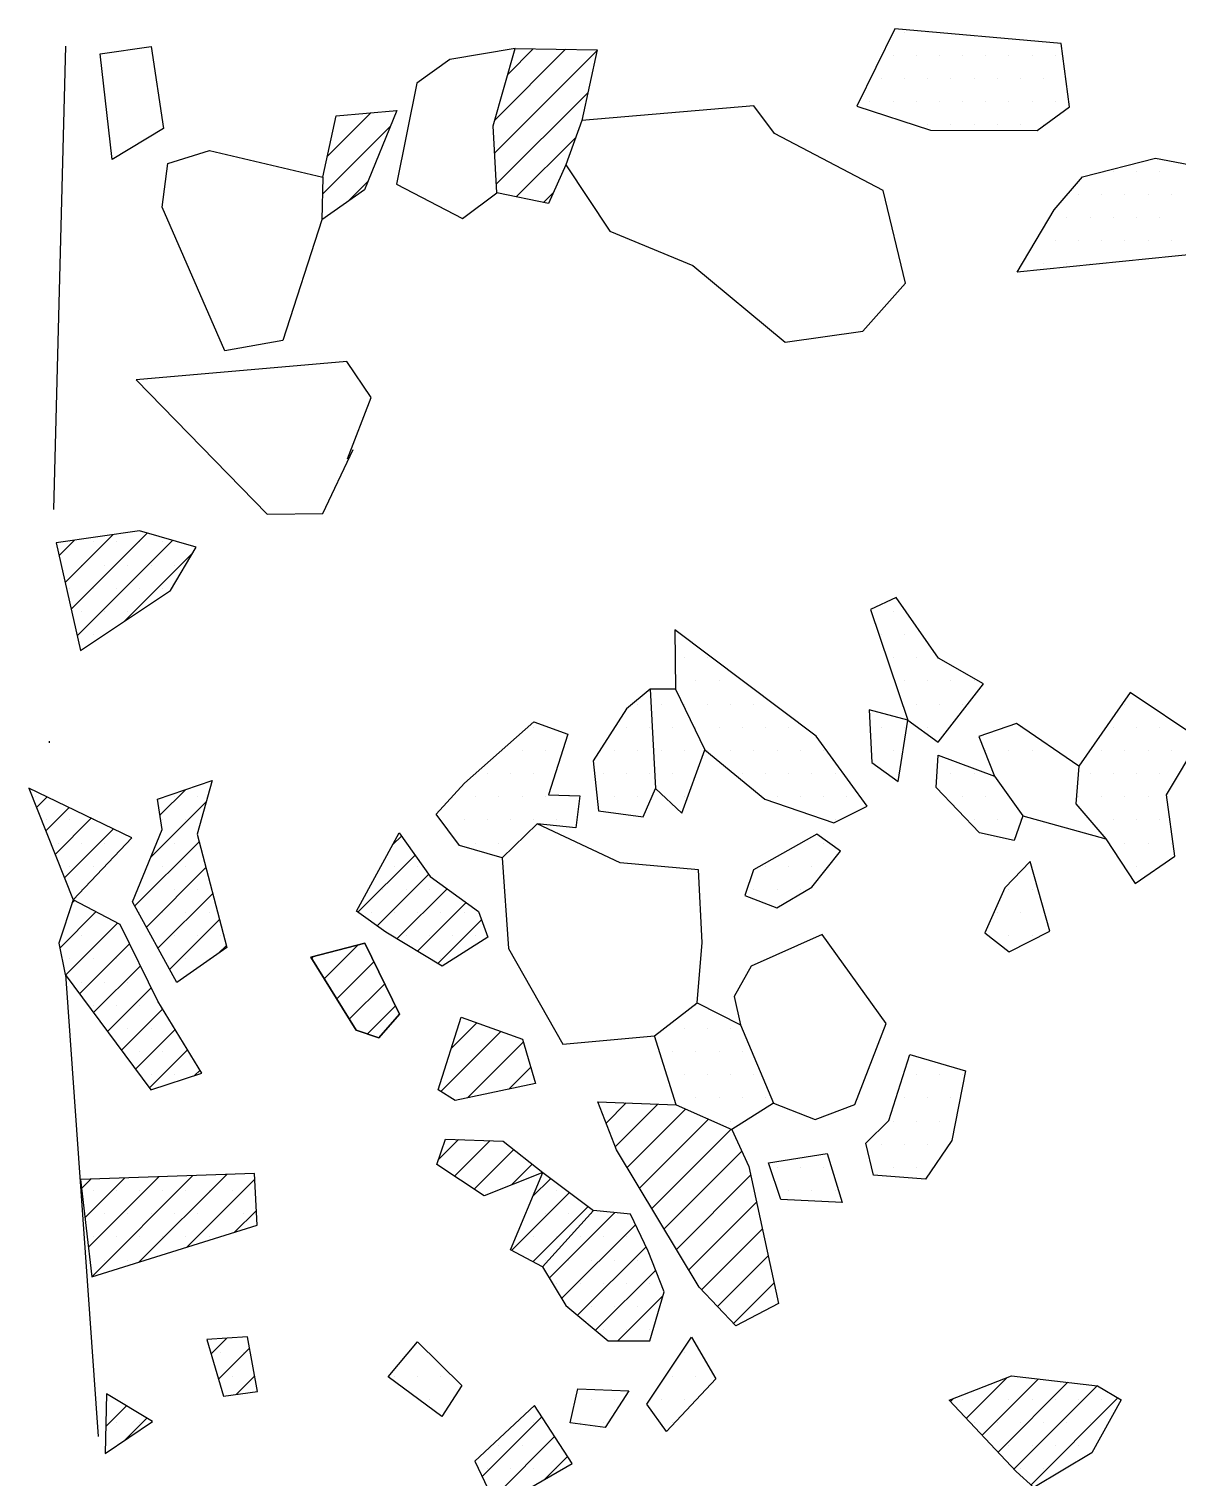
# Model space of a CAD drawing. Header units: metres. Extents: x 384 to 653, y -2222 to -1840.
# Drawn here: x 384 to 445.9, y -1917.9 to -1839.8 of the extents above; entities that cross this region are included whole.
import ezdxf

# ---------------------------------------------------------------- set-up
doc = ezdxf.new("R2010")
doc.units = ezdxf.units.M
doc.header["$LTSCALE"] = 25
doc.header["$MEASUREMENT"] = 0
doc.linetypes.add('STRICHPUNKTX2', pattern=[2, 1, -0.5, 0, -0.5])
doc.layers.get('0').update_dxf_attribs({"linetype": 'CONTINUOUS'})
for name, color, linetype in [('FEUER', 1, 'CONTINUOUS'), ('GRABUNGSGRENZE', 3, 'STRICHPUNKTX2'), ('STEINE', 4, 'CONTINUOUS'), ('STEINESCHRAFF', 4, 'CONTINUOUS')]:
    doc.layers.add(name, color=color, linetype=linetype)

# ---------------------------------------------------------------- blocks, each defined once
blk = doc.blocks.new('*X2')
at = {"color": 0}
for p, q in [((409.141, -1846.529), (414.67, -1841.001)), ((409.152, -1844.751), (412.975, -1840.928)), ((409.852, -1842.283), (411.232, -1840.903)), ((409.231, -1848.208), (414.181, -1843.257)), ((399.862, -1848.738), (403.525, -1845.074)), ((400.133, -1846.698), (402.475, -1844.357)), ((410.312, -1848.894), (413.518, -1845.688)), ((401.235, -1849.132), (402.305, -1848.063)), ((411.781, -1849.193), (412.319, -1848.655)), ((385.662, -1868.241), (386.489, -1867.413)), ((385.986, -1869.684), (388.556, -1867.115)), ((386.311, -1871.128), (390.411, -1867.027)), ((386.635, -1872.571), (391.785, -1867.421)), ((389.211, -1871.763), (392.838, -1868.136)), ((391.099, -1882.249), (392.491, -1880.858)), ((384.448, -1881.83), (385.013, -1881.264)), ((384.948, -1883.097), (386.207, -1881.838)), ((390.606, -1884.511), (393.597, -1881.519)), ((385.448, -1884.365), (387.4, -1882.412)), ((385.948, -1885.632), (388.594, -1882.986)), ((403.657, -1883.834), (404.121, -1883.37)), ((389.742, -1887.142), (393.207, -1883.677)), ((401.777, -1887.481), (404.856, -1884.402)), ((390.368, -1888.283), (393.575, -1885.076)), ((402.808, -1888.218), (405.592, -1885.434)), ((390.995, -1889.425), (393.944, -1886.476)), ((403.878, -1888.916), (406.581, -1886.212)), ((386.357, -1886.992), (386.493, -1886.856)), ((404.98, -1889.581), (407.603, -1886.959)), ((385.698, -1889.418), (387.653, -1887.463)), ((386.016, -1890.867), (388.813, -1888.071)), ((391.621, -1890.566), (394.312, -1887.875)), ((406.082, -1890.247), (408.433, -1887.896)), ((386.769, -1891.883), (389.466, -1889.185)), ((394.242, -1889.713), (394.681, -1889.274)), ((399.958, -1891.068), (401.771, -1889.255)), ((387.521, -1892.898), (390.048, -1890.372)), ((399.282, -1889.976), (399.383, -1889.875)), ((400.634, -1892.16), (402.638, -1890.156)), ((388.274, -1893.913), (390.629, -1891.558)), ((401.31, -1893.251), (403.219, -1891.343)), ((389.026, -1894.929), (391.246, -1892.709)), ((402.283, -1894.047), (403.8, -1892.53)), ((406.802, -1894.831), (408.182, -1893.45)), ((389.778, -1895.944), (391.918, -1893.804)), ((406.245, -1897.156), (409.485, -1893.916)), ((390.531, -1896.96), (392.591, -1894.899)), ((407.678, -1897.49), (410.685, -1894.483)), ((409.912, -1897.024), (411.088, -1895.848)), ((392.968, -1896.29), (393.264, -1895.995)), ((415.152, -1898.855), (416.243, -1897.764)), ((415.647, -1900.128), (417.944, -1897.831)), ((416.288, -1901.255), (419.445, -1898.098)), ((416.952, -1902.358), (420.669, -1898.642)), ((406.129, -1900.807), (407.195, -1899.741)), ((406.983, -1901.721), (408.902, -1899.802)), ((417.617, -1903.461), (421.892, -1899.186)), ((408.045, -1902.426), (410.185, -1900.287)), ((418.282, -1904.564), (422.47, -1900.375)), ((410.049, -1902.19), (411.172, -1901.067)), ((386.88, -1902.378), (387.382, -1901.876)), ((387.06, -1903.966), (389.214, -1901.812)), ((387.24, -1905.553), (391.046, -1901.748)), ((387.42, -1907.141), (392.877, -1901.684)), ((389.981, -1906.348), (394.709, -1901.62)), ((392.546, -1905.551), (396.216, -1901.881)), ((411.196, -1902.811), (412.17, -1901.837)), ((418.947, -1905.667), (422.947, -1901.666)), ((410.055, -1905.72), (413.183, -1902.592)), ((395.111, -1904.754), (396.303, -1903.562)), ((411.208, -1906.335), (414.195, -1903.347)), ((412.091, -1907.219), (415.628, -1903.683)), ((419.611, -1906.77), (423.263, -1903.118)), ((412.758, -1908.32), (416.742, -1904.336)), ((420.305, -1907.844), (423.579, -1904.57)), ((413.621, -1909.225), (417.318, -1905.528)), ((421.164, -1908.752), (423.894, -1906.022)), ((414.588, -1910.025), (417.831, -1906.783)), ((422.023, -1909.661), (424.21, -1907.474)), ((415.785, -1910.596), (418.233, -1908.148)), ((393.858, -1911.31), (394.715, -1910.453)), ((394.262, -1912.674), (395.932, -1911.004)), ((395.21, -1913.493), (396.21, -1912.494)), ((434.575, -1914.788), (436.765, -1912.597)), ((435.432, -1915.698), (438.47, -1912.66)), ((436.289, -1916.609), (440.058, -1912.84)), ((437.145, -1917.52), (441.646, -1913.02)), ((433.718, -1913.877), (433.866, -1913.729)), ((438.066, -1918.368), (442.751, -1913.682)), ((388.182, -1915.218), (389.294, -1914.106)), ((389.204, -1915.964), (390.402, -1914.767)), ((408.466, -1917.915), (411.683, -1914.698)), ((409.238, -1918.911), (412.38, -1915.769)), ((411.855, -1918.062), (413.077, -1916.84))]:
    blk.add_line(p, q, dxfattribs=at)
blk = doc.blocks.new('*X4')
at = {"color": 0}
for p, q in [((431.25, -1840), (431.25, -1840)), ((432.5, -1840), (432.5, -1840)), ((430.625, -1841.25), (430.625, -1841.25)), ((431.875, -1841.25), (431.875, -1841.25)), ((433.125, -1841.25), (433.125, -1841.25)), ((434.375, -1841.25), (434.375, -1841.25)), ((435.625, -1841.25), (435.625, -1841.25)), ((436.875, -1841.25), (436.875, -1841.25)), ((438.125, -1841.25), (438.125, -1841.25)), ((439.375, -1841.25), (439.375, -1841.25)), ((430, -1842.5), (430, -1842.5)), ((431.25, -1842.5), (431.25, -1842.5)), ((432.5, -1842.5), (432.5, -1842.5)), ((433.75, -1842.5), (433.75, -1842.5)), ((435, -1842.5), (435, -1842.5)), ((436.25, -1842.5), (436.25, -1842.5)), ((437.5, -1842.5), (437.5, -1842.5)), ((438.75, -1842.5), (438.75, -1842.5)), ((429.375, -1843.75), (429.375, -1843.75)), ((430.625, -1843.75), (430.625, -1843.75)), ((431.875, -1843.75), (431.875, -1843.75)), ((433.125, -1843.75), (433.125, -1843.75)), ((434.375, -1843.75), (434.375, -1843.75)), ((435.625, -1843.75), (435.625, -1843.75)), ((436.875, -1843.75), (436.875, -1843.75)), ((438.125, -1843.75), (438.125, -1843.75)), ((439.375, -1843.75), (439.375, -1843.75)), ((432.5, -1845), (432.5, -1845)), ((433.75, -1845), (433.75, -1845)), ((435, -1845), (435, -1845)), ((436.25, -1845), (436.25, -1845)), ((437.5, -1845), (437.5, -1845)), ((438.75, -1845), (438.75, -1845)), ((442.5, -1847.5), (442.5, -1847.5)), ((443.75, -1847.5), (443.75, -1847.5)), ((445, -1847.5), (445, -1847.5)), ((440.625, -1848.75), (440.625, -1848.75)), ((441.875, -1848.75), (441.875, -1848.75)), ((443.125, -1848.75), (443.125, -1848.75)), ((444.375, -1848.75), (444.375, -1848.75)), ((445.625, -1848.75), (445.625, -1848.75)), ((440, -1850), (440, -1850)), ((441.25, -1850), (441.25, -1850)), ((442.5, -1850), (442.5, -1850)), ((443.75, -1850), (443.75, -1850)), ((445, -1850), (445, -1850)), ((439.375, -1851.25), (439.375, -1851.25)), ((440.625, -1851.25), (440.625, -1851.25)), ((441.875, -1851.25), (441.875, -1851.25)), ((443.125, -1851.25), (443.125, -1851.25)), ((444.375, -1851.25), (444.375, -1851.25)), ((445.625, -1851.25), (445.625, -1851.25)), ((438.75, -1852.5), (438.75, -1852.5)), ((440, -1852.5), (440, -1852.5)), ((441.25, -1852.5), (441.25, -1852.5)), ((386.25, -1867.5), (386.25, -1867.5)), ((387.5, -1867.5), (387.5, -1867.5)), ((388.75, -1867.5), (388.75, -1867.5)), ((390, -1867.5), (390, -1867.5)), ((391.25, -1867.5), (391.25, -1867.5)), ((386.875, -1868.75), (386.875, -1868.75)), ((388.125, -1868.75), (388.125, -1868.75)), ((389.375, -1868.75), (389.375, -1868.75)), ((390.625, -1868.75), (390.625, -1868.75)), ((391.875, -1868.75), (391.875, -1868.75)), ((386.25, -1870), (386.25, -1870)), ((387.5, -1870), (387.5, -1870)), ((388.75, -1870), (388.75, -1870)), ((390, -1870), (390, -1870)), ((391.25, -1870), (391.25, -1870)), ((386.875, -1871.25), (386.875, -1871.25)), ((388.125, -1871.25), (388.125, -1871.25)), ((389.375, -1871.25), (389.375, -1871.25)), ((387.5, -1872.5), (387.5, -1872.5)), ((384.375, -1881.25), (384.375, -1881.25)), ((391.875, -1881.25), (391.875, -1881.25)), ((393.125, -1881.25), (393.125, -1881.25)), ((385, -1882.5), (385, -1882.5)), ((386.25, -1882.5), (386.25, -1882.5)), ((387.5, -1882.5), (387.5, -1882.5)), ((391.25, -1882.5), (391.25, -1882.5)), ((392.5, -1882.5), (392.5, -1882.5)), ((385.625, -1883.75), (385.625, -1883.75)), ((386.875, -1883.75), (386.875, -1883.75)), ((388.125, -1883.75), (388.125, -1883.75)), ((391.875, -1883.75), (391.875, -1883.75)), ((393.125, -1883.75), (393.125, -1883.75)), ((386.25, -1885), (386.25, -1885)), ((387.5, -1885), (387.5, -1885)), ((391.25, -1885), (391.25, -1885)), ((392.5, -1885), (392.5, -1885)), ((386.875, -1886.25), (386.875, -1886.25)), ((390.625, -1886.25), (390.625, -1886.25)), ((391.875, -1886.25), (391.875, -1886.25)), ((393.125, -1886.25), (393.125, -1886.25)), ((386.25, -1887.5), (386.25, -1887.5)), ((387.5, -1887.5), (387.5, -1887.5)), ((390, -1887.5), (390, -1887.5)), ((391.25, -1887.5), (391.25, -1887.5)), ((392.5, -1887.5), (392.5, -1887.5)), ((393.75, -1887.5), (393.75, -1887.5)), ((386.875, -1888.75), (386.875, -1888.75)), ((388.125, -1888.75), (388.125, -1888.75)), ((390.625, -1888.75), (390.625, -1888.75)), ((391.875, -1888.75), (391.875, -1888.75)), ((393.125, -1888.75), (393.125, -1888.75)), ((394.375, -1888.75), (394.375, -1888.75)), ((386.25, -1890), (386.25, -1890)), ((387.5, -1890), (387.5, -1890)), ((388.75, -1890), (388.75, -1890)), ((392.5, -1890), (392.5, -1890)), ((393.75, -1890), (393.75, -1890)), ((386.875, -1891.25), (386.875, -1891.25)), ((388.125, -1891.25), (388.125, -1891.25)), ((389.375, -1891.25), (389.375, -1891.25)), ((387.5, -1892.5), (387.5, -1892.5)), ((388.75, -1892.5), (388.75, -1892.5)), ((390, -1892.5), (390, -1892.5)), ((389.375, -1893.75), (389.375, -1893.75)), ((390.625, -1893.75), (390.625, -1893.75)), ((391.875, -1893.75), (391.875, -1893.75)), ((390, -1895), (390, -1895)), ((391.25, -1895), (391.25, -1895)), ((392.5, -1895), (392.5, -1895)), ((390.625, -1896.25), (390.625, -1896.25)), ((391.875, -1896.25), (391.875, -1896.25)), ((387.5, -1902.5), (387.5, -1902.5)), ((388.75, -1902.5), (388.75, -1902.5)), ((390, -1902.5), (390, -1902.5)), ((391.25, -1902.5), (391.25, -1902.5)), ((392.5, -1902.5), (392.5, -1902.5)), ((393.75, -1902.5), (393.75, -1902.5)), ((395, -1902.5), (395, -1902.5)), ((388.125, -1903.75), (388.125, -1903.75)), ((389.375, -1903.75), (389.375, -1903.75)), ((390.625, -1903.75), (390.625, -1903.75)), ((391.875, -1903.75), (391.875, -1903.75)), ((393.125, -1903.75), (393.125, -1903.75)), ((394.375, -1903.75), (394.375, -1903.75)), ((395.625, -1903.75), (395.625, -1903.75)), ((387.5, -1905), (387.5, -1905)), ((388.75, -1905), (388.75, -1905)), ((390, -1905), (390, -1905)), ((391.25, -1905), (391.25, -1905)), ((392.5, -1905), (392.5, -1905)), ((393.75, -1905), (393.75, -1905)), ((388.125, -1906.25), (388.125, -1906.25)), ((389.375, -1906.25), (389.375, -1906.25)), ((394.375, -1911.25), (394.375, -1911.25)), ((395.625, -1911.25), (395.625, -1911.25)), ((395, -1912.5), (395, -1912.5)), ((388.75, -1915), (388.75, -1915)), ((390, -1915), (390, -1915))]:
    blk.add_line(p, q, dxfattribs=at)
blk = doc.blocks.new('*X5')
at = {"color": 0}
for p, q in [((412.5, -1902.5), (412.5, -1902.5)), ((411.875, -1903.75), (411.875, -1903.75)), ((413.125, -1903.75), (413.125, -1903.75)), ((414.375, -1903.75), (414.375, -1903.75)), ((415.625, -1903.75), (415.625, -1903.75)), ((411.25, -1905), (411.25, -1905)), ((412.5, -1905), (412.5, -1905)), ((413.75, -1905), (413.75, -1905)), ((415, -1905), (415, -1905)), ((416.25, -1905), (416.25, -1905)), ((411.875, -1906.25), (411.875, -1906.25)), ((413.125, -1906.25), (413.125, -1906.25)), ((414.375, -1906.25), (414.375, -1906.25)), ((415.625, -1906.25), (415.625, -1906.25)), ((416.875, -1906.25), (416.875, -1906.25)), ((412.5, -1907.5), (412.5, -1907.5)), ((413.75, -1907.5), (413.75, -1907.5)), ((415, -1907.5), (415, -1907.5)), ((416.25, -1907.5), (416.25, -1907.5)), ((417.5, -1907.5), (417.5, -1907.5)), ((413.125, -1908.75), (413.125, -1908.75)), ((414.375, -1908.75), (414.375, -1908.75)), ((415.625, -1908.75), (415.625, -1908.75)), ((416.875, -1908.75), (416.875, -1908.75)), ((415, -1910), (415, -1910)), ((416.25, -1910), (416.25, -1910)), ((417.5, -1910), (417.5, -1910)), ((419.375, -1911.25), (419.375, -1911.25)), ((403.75, -1912.5), (403.75, -1912.5)), ((405, -1912.5), (405, -1912.5)), ((406.25, -1912.5), (406.25, -1912.5)), ((418.75, -1912.5), (418.75, -1912.5)), ((420, -1912.5), (420, -1912.5)), ((405.625, -1913.75), (405.625, -1913.75)), ((406.875, -1913.75), (406.875, -1913.75)), ((414.375, -1913.75), (414.375, -1913.75)), ((415.625, -1913.75), (415.625, -1913.75)), ((418.125, -1913.75), (418.125, -1913.75)), ((419.375, -1913.75), (419.375, -1913.75)), ((411.25, -1915), (411.25, -1915)), ((413.75, -1915), (413.75, -1915)), ((415, -1915), (415, -1915)), ((418.75, -1915), (418.75, -1915)), ((409.375, -1916.25), (409.375, -1916.25)), ((410.625, -1916.25), (410.625, -1916.25)), ((411.875, -1916.25), (411.875, -1916.25)), ((408.75, -1917.5), (408.75, -1917.5)), ((410, -1917.5), (410, -1917.5)), ((411.25, -1917.5), (411.25, -1917.5)), ((412.5, -1917.5), (412.5, -1917.5)), ((409.375, -1918.75), (409.375, -1918.75)), ((410.625, -1918.75), (410.625, -1918.75)), ((414.375, -1918.75), (414.375, -1918.75)), ((415.625, -1918.75), (415.625, -1918.75)), ((416.875, -1918.75), (416.875, -1918.75)), ((418.125, -1918.75), (418.125, -1918.75)), ((407.5, -1920), (407.5, -1920)), ((413.75, -1920), (413.75, -1920)), ((415, -1920), (415, -1920)), ((416.25, -1920), (416.25, -1920)), ((417.5, -1920), (417.5, -1920)), ((418.75, -1920), (418.75, -1920)), ((406.875, -1921.25), (406.875, -1921.25)), ((415.625, -1921.25), (415.625, -1921.25)), ((416.875, -1921.25), (416.875, -1921.25)), ((418.125, -1921.25), (418.125, -1921.25)), ((419.375, -1921.25), (419.375, -1921.25)), ((405, -1922.5), (405, -1922.5)), ((410, -1922.5), (410, -1922.5)), ((411.25, -1922.5), (411.25, -1922.5)), ((412.5, -1922.5), (412.5, -1922.5)), ((413.75, -1922.5), (413.75, -1922.5)), ((415, -1922.5), (415, -1922.5)), ((417.5, -1922.5), (417.5, -1922.5)), ((418.75, -1922.5), (418.75, -1922.5)), ((420, -1922.5), (420, -1922.5)), ((409.375, -1923.75), (409.375, -1923.75)), ((410.625, -1923.75), (410.625, -1923.75)), ((411.875, -1923.75), (411.875, -1923.75)), ((413.125, -1923.75), (413.125, -1923.75)), ((414.375, -1923.75), (414.375, -1923.75)), ((405, -1925), (405, -1925)), ((408.75, -1925), (408.75, -1925)), ((410, -1925), (410, -1925)), ((411.25, -1925), (411.25, -1925)), ((412.5, -1925), (412.5, -1925)), ((404.375, -1926.25), (404.375, -1926.25)), ((405.625, -1926.25), (405.625, -1926.25)), ((403.75, -1927.5), (403.75, -1927.5)), ((405, -1927.5), (405, -1927.5)), ((406.25, -1927.5), (406.25, -1927.5)), ((410, -1927.5), (410, -1927.5)), ((418.75, -1927.5), (418.75, -1927.5)), ((420, -1927.5), (420, -1927.5)), ((421.25, -1927.5), (421.25, -1927.5)), ((422.5, -1927.5), (422.5, -1927.5)), ((403.125, -1928.75), (403.125, -1928.75)), ((404.375, -1928.75), (404.375, -1928.75)), ((405.625, -1928.75), (405.625, -1928.75)), ((409.375, -1928.75), (409.375, -1928.75)), ((410.625, -1928.75), (410.625, -1928.75)), ((418.125, -1928.75), (418.125, -1928.75)), ((419.375, -1928.75), (419.375, -1928.75)), ((420.625, -1928.75), (420.625, -1928.75)), ((421.875, -1928.75), (421.875, -1928.75)), ((402.5, -1930), (402.5, -1930)), ((403.75, -1930), (403.75, -1930)), ((405, -1930), (405, -1930)), ((406.25, -1930), (406.25, -1930)), ((408.75, -1930), (408.75, -1930)), ((403.125, -1931.25), (403.125, -1931.25)), ((404.375, -1931.25), (404.375, -1931.25)), ((423.125, -1931.25), (423.125, -1931.25)), ((411.25, -1932.5), (411.25, -1932.5)), ((412.5, -1932.5), (412.5, -1932.5)), ((422.5, -1932.5), (422.5, -1932.5)), ((409.375, -1933.75), (409.375, -1933.75)), ((410.625, -1933.75), (410.625, -1933.75)), ((411.875, -1933.75), (411.875, -1933.75)), ((413.125, -1933.75), (413.125, -1933.75)), ((414.375, -1933.75), (414.375, -1933.75)), ((415.625, -1933.75), (415.625, -1933.75)), ((416.875, -1933.75), (416.875, -1933.75)), ((416.25, -1935), (416.25, -1935)), ((406.875, -1936.25), (406.875, -1936.25)), ((408.125, -1936.25), (408.125, -1936.25)), ((406.25, -1937.5), (406.25, -1937.5)), ((407.5, -1937.5), (407.5, -1937.5)), ((408.75, -1937.5), (408.75, -1937.5)), ((410, -1937.5), (410, -1937.5)), ((408.125, -1938.75), (408.125, -1938.75)), ((409.375, -1938.75), (409.375, -1938.75))]:
    blk.add_line(p, q, dxfattribs=at)
blk = doc.blocks.new('*X7')
at = {"color": 0}
for p, q in [((430.625, -1871.25), (430.625, -1871.25)), ((430, -1872.5), (430, -1872.5)), ((431.25, -1872.5), (431.25, -1872.5)), ((430.625, -1873.75), (430.625, -1873.75)), ((431.875, -1873.75), (431.875, -1873.75)), ((431.25, -1875), (431.25, -1875)), ((432.5, -1875), (432.5, -1875)), ((433.75, -1875), (433.75, -1875)), ((435, -1875), (435, -1875)), ((431.875, -1876.25), (431.875, -1876.25)), ((433.125, -1876.25), (433.125, -1876.25)), ((434.375, -1876.25), (434.375, -1876.25)), ((443.125, -1876.25), (443.125, -1876.25)), ((430, -1877.5), (430, -1877.5)), ((431.25, -1877.5), (431.25, -1877.5)), ((432.5, -1877.5), (432.5, -1877.5)), ((437.5, -1877.5), (437.5, -1877.5)), ((442.5, -1877.5), (442.5, -1877.5)), ((443.75, -1877.5), (443.75, -1877.5)), ((445, -1877.5), (445, -1877.5)), ((430.625, -1878.75), (430.625, -1878.75)), ((435.625, -1878.75), (435.625, -1878.75)), ((436.875, -1878.75), (436.875, -1878.75)), ((438.125, -1878.75), (438.125, -1878.75)), ((439.375, -1878.75), (439.375, -1878.75)), ((441.875, -1878.75), (441.875, -1878.75)), ((443.125, -1878.75), (443.125, -1878.75)), ((444.375, -1878.75), (444.375, -1878.75)), ((445.625, -1878.75), (445.625, -1878.75)), ((433.75, -1880), (433.75, -1880)), ((435, -1880), (435, -1880)), ((441.25, -1880), (441.25, -1880)), ((442.5, -1880), (442.5, -1880)), ((443.75, -1880), (443.75, -1880)), ((445, -1880), (445, -1880)), ((434.375, -1881.25), (434.375, -1881.25)), ((435.625, -1881.25), (435.625, -1881.25)), ((436.875, -1881.25), (436.875, -1881.25)), ((440.625, -1881.25), (440.625, -1881.25)), ((441.875, -1881.25), (441.875, -1881.25)), ((443.125, -1881.25), (443.125, -1881.25)), ((444.375, -1881.25), (444.375, -1881.25)), ((435, -1882.5), (435, -1882.5)), ((436.25, -1882.5), (436.25, -1882.5)), ((437.5, -1882.5), (437.5, -1882.5)), ((441.25, -1882.5), (441.25, -1882.5)), ((442.5, -1882.5), (442.5, -1882.5)), ((443.75, -1882.5), (443.75, -1882.5)), ((445, -1882.5), (445, -1882.5)), ((443.125, -1883.75), (443.125, -1883.75)), ((444.375, -1883.75), (444.375, -1883.75)), ((445.625, -1883.75), (445.625, -1883.75)), ((443.75, -1885), (443.75, -1885)), ((445, -1885), (445, -1885)), ((436.875, -1886.25), (436.875, -1886.25)), ((438.125, -1886.25), (438.125, -1886.25)), ((436.25, -1887.5), (436.25, -1887.5)), ((437.5, -1887.5), (437.5, -1887.5)), ((438.75, -1887.5), (438.75, -1887.5)), ((436.875, -1888.75), (436.875, -1888.75)), ((438.125, -1888.75), (438.125, -1888.75))]:
    blk.add_line(p, q, dxfattribs=at)
blk = doc.blocks.new('*X9')
at = {"color": 0}
for p, q in [((419.375, -1873.75), (419.375, -1873.75)), ((420.625, -1873.75), (420.625, -1873.75)), ((420, -1875), (420, -1875)), ((421.25, -1875), (421.25, -1875)), ((422.5, -1875), (422.5, -1875)), ((416.875, -1876.25), (416.875, -1876.25)), ((418.125, -1876.25), (418.125, -1876.25)), ((419.375, -1876.25), (419.375, -1876.25)), ((420.625, -1876.25), (420.625, -1876.25)), ((421.875, -1876.25), (421.875, -1876.25)), ((423.125, -1876.25), (423.125, -1876.25)), ((411.25, -1877.5), (411.25, -1877.5)), ((416.25, -1877.5), (416.25, -1877.5)), ((417.5, -1877.5), (417.5, -1877.5)), ((418.75, -1877.5), (418.75, -1877.5)), ((420, -1877.5), (420, -1877.5)), ((421.25, -1877.5), (421.25, -1877.5)), ((422.5, -1877.5), (422.5, -1877.5)), ((423.75, -1877.5), (423.75, -1877.5)), ((425, -1877.5), (425, -1877.5)), ((410.625, -1878.75), (410.625, -1878.75)), ((411.875, -1878.75), (411.875, -1878.75)), ((415.625, -1878.75), (415.625, -1878.75)), ((416.875, -1878.75), (416.875, -1878.75)), ((418.125, -1878.75), (418.125, -1878.75)), ((419.375, -1878.75), (419.375, -1878.75)), ((420.625, -1878.75), (420.625, -1878.75)), ((421.875, -1878.75), (421.875, -1878.75)), ((423.125, -1878.75), (423.125, -1878.75)), ((424.375, -1878.75), (424.375, -1878.75)), ((425.625, -1878.75), (425.625, -1878.75)), ((426.875, -1878.75), (426.875, -1878.75)), ((408.75, -1880), (408.75, -1880)), ((410, -1880), (410, -1880)), ((411.25, -1880), (411.25, -1880)), ((415, -1880), (415, -1880)), ((416.25, -1880), (416.25, -1880)), ((417.5, -1880), (417.5, -1880)), ((418.75, -1880), (418.75, -1880)), ((420, -1880), (420, -1880)), ((422.5, -1880), (422.5, -1880)), ((423.75, -1880), (423.75, -1880)), ((425, -1880), (425, -1880)), ((426.25, -1880), (426.25, -1880)), ((427.5, -1880), (427.5, -1880)), ((406.875, -1881.25), (406.875, -1881.25)), ((408.125, -1881.25), (408.125, -1881.25)), ((409.375, -1881.25), (409.375, -1881.25)), ((410.625, -1881.25), (410.625, -1881.25)), ((411.875, -1881.25), (411.875, -1881.25)), ((413.125, -1881.25), (413.125, -1881.25)), ((415.625, -1881.25), (415.625, -1881.25)), ((416.875, -1881.25), (416.875, -1881.25)), ((419.375, -1881.25), (419.375, -1881.25)), ((424.375, -1881.25), (424.375, -1881.25)), ((425.625, -1881.25), (425.625, -1881.25)), ((426.875, -1881.25), (426.875, -1881.25)), ((428.125, -1881.25), (428.125, -1881.25)), ((406.25, -1882.5), (406.25, -1882.5)), ((407.5, -1882.5), (407.5, -1882.5)), ((408.75, -1882.5), (408.75, -1882.5)), ((410, -1882.5), (410, -1882.5)), ((411.25, -1882.5), (411.25, -1882.5)), ((412.5, -1882.5), (412.5, -1882.5)), ((427.5, -1882.5), (427.5, -1882.5)), ((404.375, -1883.75), (404.375, -1883.75)), ((408.125, -1883.75), (408.125, -1883.75)), ((409.375, -1883.75), (409.375, -1883.75)), ((426.875, -1883.75), (426.875, -1883.75)), ((403.75, -1885), (403.75, -1885)), ((405, -1885), (405, -1885)), ((423.75, -1885), (423.75, -1885)), ((425, -1885), (425, -1885)), ((426.25, -1885), (426.25, -1885)), ((403.125, -1886.25), (403.125, -1886.25)), ((404.375, -1886.25), (404.375, -1886.25)), ((405.625, -1886.25), (405.625, -1886.25)), ((423.125, -1886.25), (423.125, -1886.25)), ((424.375, -1886.25), (424.375, -1886.25)), ((425.625, -1886.25), (425.625, -1886.25)), ((402.5, -1887.5), (402.5, -1887.5)), ((403.75, -1887.5), (403.75, -1887.5)), ((405, -1887.5), (405, -1887.5)), ((406.25, -1887.5), (406.25, -1887.5)), ((407.5, -1887.5), (407.5, -1887.5)), ((404.375, -1888.75), (404.375, -1888.75)), ((405.625, -1888.75), (405.625, -1888.75)), ((406.875, -1888.75), (406.875, -1888.75)), ((408.125, -1888.75), (408.125, -1888.75)), ((406.25, -1890), (406.25, -1890)), ((420, -1892.5), (420, -1892.5)), ((419.375, -1893.75), (419.375, -1893.75)), ((420.625, -1893.75), (420.625, -1893.75)), ((421.875, -1893.75), (421.875, -1893.75)), ((418.75, -1895), (418.75, -1895)), ((420, -1895), (420, -1895)), ((421.25, -1895), (421.25, -1895)), ((422.5, -1895), (422.5, -1895)), ((419.375, -1896.25), (419.375, -1896.25)), ((420.625, -1896.25), (420.625, -1896.25)), ((421.875, -1896.25), (421.875, -1896.25)), ((423.125, -1896.25), (423.125, -1896.25)), ((431.875, -1896.25), (431.875, -1896.25)), ((433.125, -1896.25), (433.125, -1896.25)), ((434.375, -1896.25), (434.375, -1896.25)), ((420, -1897.5), (420, -1897.5)), ((421.25, -1897.5), (421.25, -1897.5)), ((422.5, -1897.5), (422.5, -1897.5)), ((423.75, -1897.5), (423.75, -1897.5)), ((431.25, -1897.5), (431.25, -1897.5)), ((432.5, -1897.5), (432.5, -1897.5)), ((433.75, -1897.5), (433.75, -1897.5)), ((421.875, -1898.75), (421.875, -1898.75)), ((430.625, -1898.75), (430.625, -1898.75)), ((431.875, -1898.75), (431.875, -1898.75)), ((433.125, -1898.75), (433.125, -1898.75)), ((430, -1900), (430, -1900)), ((431.25, -1900), (431.25, -1900)), ((432.5, -1900), (432.5, -1900)), ((424.375, -1901.25), (424.375, -1901.25)), ((425.625, -1901.25), (425.625, -1901.25)), ((426.875, -1901.25), (426.875, -1901.25)), ((430.625, -1901.25), (430.625, -1901.25)), ((431.875, -1901.25), (431.875, -1901.25)), ((425, -1902.5), (425, -1902.5)), ((426.25, -1902.5), (426.25, -1902.5)), ((427.5, -1902.5), (427.5, -1902.5)), ((460.625, -1903.75), (460.625, -1903.75)), ((461.875, -1903.75), (461.875, -1903.75)), ((463.125, -1903.75), (463.125, -1903.75)), ((458.75, -1905), (458.75, -1905)), ((460, -1905), (460, -1905)), ((461.25, -1905), (461.25, -1905)), ((462.5, -1905), (462.5, -1905)), ((458.125, -1906.25), (458.125, -1906.25)), ((459.375, -1906.25), (459.375, -1906.25)), ((460.625, -1906.25), (460.625, -1906.25)), ((461.875, -1906.25), (461.875, -1906.25)), ((457.5, -1907.5), (457.5, -1907.5)), ((458.75, -1907.5), (458.75, -1907.5)), ((460, -1907.5), (460, -1907.5)), ((461.25, -1907.5), (461.25, -1907.5)), ((462.5, -1907.5), (462.5, -1907.5)), ((456.875, -1908.75), (456.875, -1908.75)), ((458.125, -1908.75), (458.125, -1908.75)), ((459.375, -1908.75), (459.375, -1908.75)), ((460.625, -1908.75), (460.625, -1908.75)), ((456.25, -1910), (456.25, -1910)), ((434.375, -1913.75), (434.375, -1913.75)), ((435.625, -1913.75), (435.625, -1913.75)), ((436.875, -1913.75), (436.875, -1913.75)), ((438.125, -1913.75), (438.125, -1913.75)), ((439.375, -1913.75), (439.375, -1913.75)), ((440.625, -1913.75), (440.625, -1913.75)), ((441.875, -1913.75), (441.875, -1913.75)), ((435, -1915), (435, -1915)), ((436.25, -1915), (436.25, -1915)), ((437.5, -1915), (437.5, -1915)), ((438.75, -1915), (438.75, -1915)), ((440, -1915), (440, -1915)), ((441.25, -1915), (441.25, -1915)), ((436.875, -1916.25), (436.875, -1916.25)), ((438.125, -1916.25), (438.125, -1916.25)), ((439.375, -1916.25), (439.375, -1916.25)), ((440.625, -1916.25), (440.625, -1916.25)), ((437.5, -1917.5), (437.5, -1917.5)), ((438.75, -1917.5), (438.75, -1917.5)), ((482.5, -1920), (482.5, -1920)), ((481.875, -1921.25), (481.875, -1921.25)), ((433.75, -1922.5), (433.75, -1922.5)), ((435, -1922.5), (435, -1922.5)), ((436.25, -1922.5), (436.25, -1922.5)), ((437.5, -1922.5), (437.5, -1922.5)), ((473.75, -1922.5), (473.75, -1922.5)), ((480, -1922.5), (480, -1922.5)), ((481.25, -1922.5), (481.25, -1922.5)), ((433.125, -1923.75), (433.125, -1923.75)), ((434.375, -1923.75), (434.375, -1923.75)), ((435.625, -1923.75), (435.625, -1923.75)), ((436.875, -1923.75), (436.875, -1923.75)), ((438.125, -1923.75), (438.125, -1923.75)), ((473.125, -1923.75), (473.125, -1923.75)), ((474.375, -1923.75), (474.375, -1923.75)), ((475.625, -1923.75), (475.625, -1923.75)), ((479.375, -1923.75), (479.375, -1923.75)), ((480.625, -1923.75), (480.625, -1923.75)), ((433.75, -1925), (433.75, -1925)), ((435, -1925), (435, -1925)), ((436.25, -1925), (436.25, -1925)), ((437.5, -1925), (437.5, -1925)), ((472.5, -1925), (472.5, -1925)), ((473.75, -1925), (473.75, -1925)), ((475, -1925), (475, -1925)), ((478.75, -1925), (478.75, -1925)), ((480, -1925), (480, -1925)), ((433.125, -1926.25), (433.125, -1926.25)), ((434.375, -1926.25), (434.375, -1926.25)), ((435.625, -1926.25), (435.625, -1926.25)), ((436.875, -1926.25), (436.875, -1926.25)), ((471.875, -1926.25), (471.875, -1926.25)), ((473.125, -1926.25), (473.125, -1926.25)), ((474.375, -1926.25), (474.375, -1926.25)), ((435, -1927.5), (435, -1927.5)), ((436.25, -1927.5), (436.25, -1927.5)), ((473.75, -1927.5), (473.75, -1927.5)), ((424.375, -1928.75), (424.375, -1928.75)), ((425.625, -1928.75), (425.625, -1928.75)), ((426.875, -1928.75), (426.875, -1928.75)), ((428.125, -1928.75), (428.125, -1928.75)), ((479.375, -1928.75), (479.375, -1928.75)), ((480.625, -1928.75), (480.625, -1928.75)), ((425, -1930), (425, -1930)), ((426.25, -1930), (426.25, -1930)), ((427.5, -1930), (427.5, -1930)), ((480, -1930), (480, -1930)), ((426.875, -1931.25), (426.875, -1931.25)), ((458.125, -1931.25), (458.125, -1931.25)), ((459.375, -1931.25), (459.375, -1931.25)), ((460.625, -1931.25), (460.625, -1931.25)), ((461.875, -1931.25), (461.875, -1931.25)), ((460, -1932.5), (460, -1932.5)), ((461.25, -1932.5), (461.25, -1932.5)), ((462.5, -1932.5), (462.5, -1932.5)), ((433.125, -1933.75), (433.125, -1933.75)), ((434.375, -1933.75), (434.375, -1933.75)), ((435.625, -1933.75), (435.625, -1933.75)), ((460.625, -1933.75), (460.625, -1933.75)), ((461.875, -1933.75), (461.875, -1933.75)), ((432.5, -1935), (432.5, -1935)), ((433.75, -1935), (433.75, -1935)), ((435, -1935), (435, -1935)), ((458.75, -1935), (458.75, -1935)), ((460, -1935), (460, -1935)), ((461.25, -1935), (461.25, -1935)), ((462.5, -1935), (462.5, -1935)), ((472.5, -1935), (472.5, -1935)), ((473.75, -1935), (473.75, -1935)), ((475, -1935), (475, -1935)), ((423.125, -1936.25), (423.125, -1936.25)), ((424.375, -1936.25), (424.375, -1936.25)), ((425.625, -1936.25), (425.625, -1936.25)), ((433.125, -1936.25), (433.125, -1936.25)), ((458.125, -1936.25), (458.125, -1936.25)), ((459.375, -1936.25), (459.375, -1936.25)), ((460.625, -1936.25), (460.625, -1936.25)), ((461.875, -1936.25), (461.875, -1936.25)), ((473.125, -1936.25), (473.125, -1936.25)), ((474.375, -1936.25), (474.375, -1936.25)), ((475.625, -1936.25), (475.625, -1936.25)), ((476.875, -1936.25), (476.875, -1936.25)), ((478.125, -1936.25), (478.125, -1936.25)), ((479.375, -1936.25), (479.375, -1936.25)), ((480.625, -1936.25), (480.625, -1936.25)), ((422.5, -1937.5), (422.5, -1937.5)), ((423.75, -1937.5), (423.75, -1937.5)), ((425, -1937.5), (425, -1937.5)), ((458.75, -1937.5), (458.75, -1937.5)), ((460, -1937.5), (460, -1937.5)), ((461.25, -1937.5), (461.25, -1937.5)), ((472.5, -1937.5), (472.5, -1937.5)), ((473.75, -1937.5), (473.75, -1937.5)), ((475, -1937.5), (475, -1937.5)), ((476.25, -1937.5), (476.25, -1937.5)), ((477.5, -1937.5), (477.5, -1937.5)), ((478.75, -1937.5), (478.75, -1937.5)), ((480, -1937.5), (480, -1937.5)), ((486.25, -1937.5), (486.25, -1937.5)), ((487.5, -1937.5), (487.5, -1937.5)), ((488.75, -1937.5), (488.75, -1937.5)), ((490, -1937.5), (490, -1937.5)), ((491.25, -1937.5), (491.25, -1937.5)), ((492.5, -1937.5), (492.5, -1937.5)), ((493.75, -1937.5), (493.75, -1937.5)), ((459.375, -1938.75), (459.375, -1938.75)), ((473.125, -1938.75), (473.125, -1938.75)), ((474.375, -1938.75), (474.375, -1938.75)), ((475.625, -1938.75), (475.625, -1938.75)), ((476.875, -1938.75), (476.875, -1938.75)), ((478.125, -1938.75), (478.125, -1938.75)), ((479.375, -1938.75), (479.375, -1938.75)), ((480.625, -1938.75), (480.625, -1938.75)), ((484.375, -1938.75), (484.375, -1938.75)), ((485.625, -1938.75), (485.625, -1938.75)), ((486.875, -1938.75), (486.875, -1938.75)), ((488.125, -1938.75), (488.125, -1938.75)), ((489.375, -1938.75), (489.375, -1938.75)), ((490.625, -1938.75), (490.625, -1938.75)), ((491.875, -1938.75), (491.875, -1938.75)), ((493.125, -1938.75), (493.125, -1938.75)), ((494.375, -1938.75), (494.375, -1938.75)), ((472.5, -1940), (472.5, -1940)), ((473.75, -1940), (473.75, -1940)), ((475, -1940), (475, -1940)), ((476.25, -1940), (476.25, -1940)), ((477.5, -1940), (477.5, -1940)), ((478.75, -1940), (478.75, -1940)), ((480, -1940), (480, -1940)), ((485, -1940), (485, -1940)), ((486.25, -1940), (486.25, -1940)), ((487.5, -1940), (487.5, -1940)), ((488.75, -1940), (488.75, -1940)), ((490, -1940), (490, -1940)), ((491.25, -1940), (491.25, -1940)), ((492.5, -1940), (492.5, -1940)), ((474.375, -1941.25), (474.375, -1941.25)), ((480.625, -1941.25), (480.625, -1941.25)), ((484.375, -1941.25), (484.375, -1941.25)), ((485.625, -1941.25), (485.625, -1941.25)), ((486.875, -1941.25), (486.875, -1941.25)), ((488.125, -1941.25), (488.125, -1941.25)), ((489.375, -1941.25), (489.375, -1941.25)), ((490.625, -1941.25), (490.625, -1941.25)), ((491.875, -1941.25), (491.875, -1941.25)), ((486.25, -1942.5), (486.25, -1942.5)), ((487.5, -1942.5), (487.5, -1942.5)), ((488.75, -1942.5), (488.75, -1942.5)), ((490, -1942.5), (490, -1942.5)), ((491.25, -1942.5), (491.25, -1942.5)), ((428.125, -1943.75), (428.125, -1943.75)), ((486.875, -1943.75), (486.875, -1943.75)), ((488.125, -1943.75), (488.125, -1943.75)), ((428.75, -1945), (428.75, -1945)), ((430, -1945), (430, -1945)), ((426.875, -1946.25), (426.875, -1946.25)), ((428.125, -1946.25), (428.125, -1946.25)), ((429.375, -1946.25), (429.375, -1946.25)), ((430.625, -1946.25), (430.625, -1946.25)), ((427.5, -1947.5), (427.5, -1947.5))]:
    blk.add_line(p, q, dxfattribs=at)

msp = doc.modelspace()

# ---------------------------------------------------------------- linework, layer by layer
at = {"layer": 'GRABUNGSGRENZE', "flags": 128}
msp.add_lwpolyline([(386, -1840.761), (385.069, -1877.539), (388.092, -1920.239), (384.731, -1936.275), (390.283, -1984.841), (395.052, -2023.217), (394.196, -2101.004), (396.217, -2219.351)], dxfattribs=at)
at = {"layer": 'STEINE'}
for points in [[(430.731, -1839.832), (428.68, -1844.003), (432.649, -1845.289), (438.406, -1845.307), (440.142, -1844.039), (439.694, -1840.624), (430.731, -1839.832)], [(388.528, -1846.882), (387.883, -1841.174), (390.636, -1840.775), (391.284, -1845.209), (388.528, -1846.882)], [(410.248, -1840.888), (406.731, -1841.488), (404.944, -1842.756), (403.857, -1848.204), (407.418, -1850.049), (409.256, -1848.679), (409.063, -1845.062), (410.248, -1840.888)], [(410.248, -1840.888), (414.68, -1840.953), (413.853, -1844.771), (412.979, -1847.163), (412.056, -1849.249), (409.256, -1848.679)], [(399.885, -1847.835), (400.609, -1844.526), (403.87, -1844.23), (402.124, -1848.504), (399.827, -1850.127)], [(412.979, -1847.163), (415.363, -1850.736), (419.84, -1852.584), (424.819, -1856.727), (428.998, -1856.128), (431.299, -1853.538), (430.092, -1848.541), (424.243, -1845.466), (423.127, -1843.985), (413.853, -1844.771)], [(394.608, -1857.192), (391.22, -1849.438), (391.533, -1847.095), (393.776, -1846.389), (399.885, -1847.835), (399.827, -1850.127), (397.718, -1856.641), (394.608, -1857.192)], [(437.312, -1852.945), (439.309, -1849.589), (440.843, -1847.811), (444.769, -1846.805), (448.078, -1847.426), (450.822, -1849.626), (450.103, -1851.661), (437.312, -1852.945)], [(401.213, -1863.02), (402.497, -1859.713), (401.178, -1857.773), (389.815, -1858.756), (396.873, -1866.012), (399.879, -1865.97), (401.52, -1862.511)], [(386.814, -1873.367), (391.664, -1870.122), (393.047, -1867.783), (389.993, -1866.907), (385.508, -1867.555), (386.814, -1873.367)], [(429.409, -1871.158), (431.428, -1877.125), (433.055, -1878.301), (435.51, -1875.151), (433.069, -1873.768), (430.787, -1870.5), (429.409, -1871.158)], [(429.223, -1881.754), (426.484, -1877.975), (418.861, -1872.245), (418.901, -1875.455), (420.47, -1878.72), (423.722, -1881.38), (427.437, -1882.665), (429.223, -1881.754)], [(417.526, -1875.451), (416.249, -1876.516), (414.457, -1879.313), (414.754, -1882.014), (417.148, -1882.327), (417.815, -1880.801)], [(418.901, -1875.455), (417.526, -1875.451), (417.815, -1880.801), (419.237, -1882.13), (420.47, -1878.72)], [(447.166, -1878.142), (443.405, -1875.634), (440.641, -1879.599), (440.482, -1881.636), (442.106, -1883.526), (443.678, -1885.926), (445.822, -1884.455), (445.374, -1881.142), (447.166, -1878.142)], [(431.428, -1877.125), (431.428, -1877.125), (429.341, -1876.558), (429.485, -1879.411), (430.908, -1880.434), (431.428, -1877.125)], [(409.55, -1884.544), (407.26, -1883.875), (405.992, -1882.19), (407.525, -1880.513), (411.254, -1877.214), (413.086, -1877.882), (412.057, -1881.139), (413.738, -1881.195), (413.529, -1882.927), (411.441, -1882.716)], [(440.641, -1879.599), (437.286, -1877.296), (435.246, -1878.003), (436.105, -1880.145), (437.627, -1882.289), (442.106, -1883.526)], [(437.627, -1882.289), (437.164, -1883.613), (435.281, -1883.199), (432.945, -1880.746), (433.052, -1879.015), (436.105, -1880.145)], [(386.415, -1886.815), (389.584, -1883.462), (384.04, -1880.796), (386.415, -1886.815)], [(392.005, -1891.264), (389.624, -1886.927), (391.216, -1883.009), (390.966, -1881.378), (393.924, -1880.369), (393.1, -1883.27), (394.71, -1889.388), (392.005, -1891.264)], [(403.272, -1888.549), (401.696, -1887.423), (404.002, -1883.202), (405.675, -1885.551), (408.268, -1887.444), (408.773, -1888.821), (406.322, -1890.393), (403.272, -1888.549)], [(420.071, -1892.372), (420.336, -1889.112), (420.144, -1885.189), (415.917, -1884.819), (411.441, -1882.716), (409.55, -1884.544), (409.891, -1889.436), (412.83, -1894.59), (417.773, -1894.148)], [(426.518, -1883.273), (423.099, -1885.198), (422.636, -1886.572), (424.366, -1887.24), (426.255, -1886.125), (427.789, -1884.194), (426.518, -1883.273)], [(438.027, -1884.736), (436.647, -1886.158), (435.569, -1888.6), (436.891, -1889.623), (439.085, -1888.509), (438.027, -1884.736)], [(385.995, -1890.838), (390.611, -1897.067), (393.365, -1896.159), (390.983, -1892.28), (388.958, -1888.147), (386.415, -1886.815), (385.643, -1889.156), (385.995, -1890.838)], [(424.18, -1897.785), (426.419, -1898.658), (428.561, -1897.849), (430.256, -1893.474), (426.807, -1888.674), (422.981, -1890.394), (422.059, -1892.021), (422.41, -1893.551)], [(401.676, -1893.842), (399.243, -1889.912), (402.149, -1889.157), (404.022, -1892.983), (402.897, -1894.253), (401.676, -1893.842)], [(404.022, -1892.983), (402.149, -1889.157), (399.243, -1889.912), (401.676, -1893.842), (402.897, -1894.253), (404.022, -1892.983)], [(418.933, -1897.87), (417.773, -1894.148), (420.071, -1892.372), (422.41, -1893.551), (424.18, -1897.785)], [(406.098, -1897.065), (407.333, -1893.147), (410.64, -1894.329), (411.346, -1896.725), (407.013, -1897.629), (406.098, -1897.065)], [(422.155, -1909.801), (420.175, -1907.706), (415.716, -1900.305), (414.705, -1897.704), (418.933, -1897.87), (421.934, -1899.204), (422.845, -1901.194), (424.452, -1908.585), (422.155, -1909.801)], [(424.18, -1897.785), (421.934, -1899.204)], [(408.576, -1902.779), (406.034, -1901.09), (406.497, -1899.716), (409.604, -1899.827), (411.738, -1901.515), (408.576, -1902.779)], [(424.571, -1902.982), (423.915, -1900.993), (427.075, -1900.494), (427.882, -1903.145), (424.571, -1902.982)], [(387.421, -1907.144), (396.344, -1904.37), (396.2, -1901.568), (386.826, -1901.895), (387.421, -1907.144)], [(409.993, -1905.687), (411.738, -1901.515), (414.483, -1903.562), (411.722, -1906.61), (409.993, -1905.687)], [(411.722, -1906.61), (412.989, -1908.702), (415.276, -1910.594), (417.517, -1910.601), (418.29, -1907.955), (417.43, -1905.761), (416.469, -1903.772), (414.483, -1903.562)], [(396.367, -1913.337), (395.816, -1910.38), (393.625, -1910.526), (394.532, -1913.585), (396.367, -1913.337)], [(406.297, -1914.692), (403.4, -1912.544), (404.985, -1910.664), (407.372, -1913.015), (406.297, -1914.692)], [(417.353, -1914.014), (419.759, -1910.405), (421.077, -1912.65), (418.419, -1915.495)], [(437.261, -1917.643), (433.656, -1913.811), (437.022, -1912.497), (441.656, -1913.021), (442.928, -1913.789), (441.339, -1916.637), (438.226, -1918.512), (437.261, -1917.643)], [(388.155, -1916.673), (390.707, -1914.949), (388.216, -1913.464), (388.155, -1916.673)], [(415.108, -1915.281), (413.224, -1915.02), (413.637, -1913.187), (416.388, -1913.298), (415.108, -1915.281)], [(413.319, -1917.211), (411.291, -1914.097), (408.072, -1917.092), (408.781, -1918.572), (409.746, -1919.288), (413.319, -1917.211)], [(418.419, -1915.495), (417.353, -1914.014)]]:
    msp.add_lwpolyline(points, dxfattribs=at)
msp.add_lwpolyline([(429.568, -1901.673), (429.166, -1899.94), (430.392, -1898.721), (431.524, -1895.159), (434.527, -1896.034), (433.802, -1899.802), (432.369, -1901.886)], close=True, dxfattribs=at)

# ---------------------------------------------------------------- block references
at = {"layer": 'FEUER'}
msp.add_blockref('*X2', (0, 0), dxfattribs=at)
at = {"layer": 'STEINESCHRAFF'}
for name in ['*X4', '*X7', '*X9', '*X5']:
    msp.add_blockref(name, (0, 0), dxfattribs=at)

doc.saveas('drawing.dxf')
